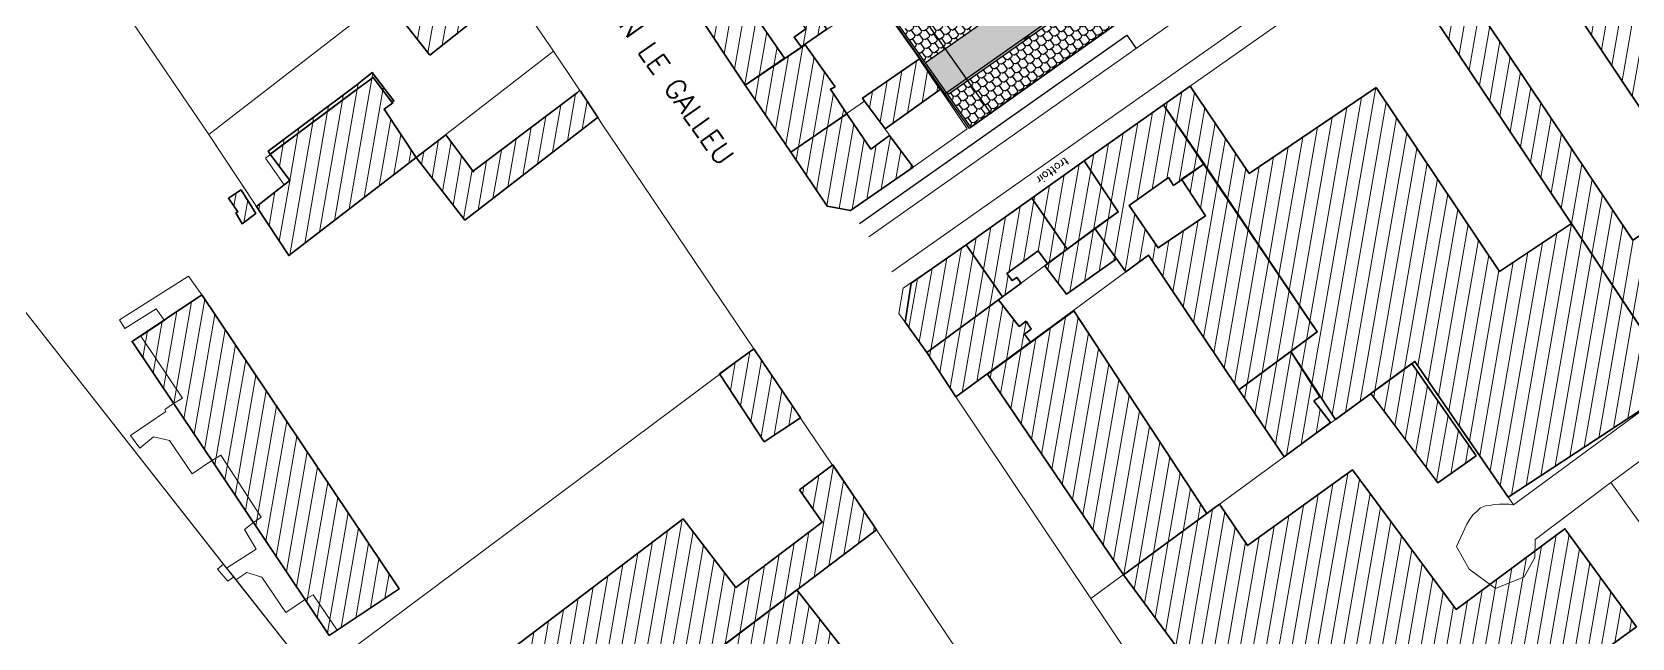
# Model space of a CAD drawing. Extents: x 1215 to 2028, y -6 to 499.
# Drawn here: x 1444.6 to 1644.6, y 120.7 to 196.5 of the extents above; entities that cross this region are included whole.
import ezdxf

# ---------------------------------------------------------------- set-up
doc = ezdxf.new("R2010")
doc.units = 0
doc.header["$PDMODE"] = 35
doc.layers.get('0').update_dxf_attribs({"linetype": 'CONTINUOUS'})
doc.layers.get('DEFPOINTS').update_dxf_attribs({"linetype": 'CONTINUOUS'})
for name, color, linetype, lineweight in [('Ar0-Cote', 1, 'CONTINUOUS', 5), ('Ar0-Texte2', 6, 'CONTINUOUS', 15), ('Ar1-Site', 6, 'CONTINUOUS', 18), ('Ar2-Coupe-Gras', 7, 'CONTINUOUS', 35)]:
    doc.layers.add(name, color=color, linetype=linetype, lineweight=lineweight)
for name, color, linetype in [('LYTV_E_CONTOURS', 3, 'CONTINUOUS'), ('LYTV_E_HACH BAT', 251, 'CONTINUOUS'), ('LYTV_TXT1_500', 1, 'CONTINUOUS'), ('LYTV_VUE', 1, 'CONTINUOUS')]:
    doc.layers.add(name, color=color, linetype=linetype)
doc.layers.add('LYTV_SURFACES', color=232, linetype='CONTINUOUS', plot=False)
doc.styles.get("Standard").update_dxf_attribs({"font": 'romans.shx'})
doc.dimstyles.new('100E', dxfattribs={"dimtxt": 0.18, "dimasz": 0.18, "dimexe": 0.18, "dimexo": 0.0625, "dimgap": 0.09, "dimtad": 1, "dimzin": 0, "dimdsep": 46, "dimtxsty": 'Standard', "dimblk1": 'OBLIQUE', "dimblk2": 'OBLIQUE', "dimsah": 1, "dimcen": 0, "dimse1": 1, "dimse2": 1, "dimclrt": 256, "dimadec": 0, "dimazin": 0, "dimtfac": 1, "dimtofl": 0, "dimtmove": 0, "dimatfit": 3, "dimldrblk": 'OBLIQUE', "dimfxl": 1, "dimtolj": 1, "dimtzin": 0, "dimarcsym": 0})
pattern_1 = [(260.1565, (1590.8917, 222.358), (1.56413, -0.271394), [])]
pattern_2 = [(35.1565, (1591.0552, 222.4732), (-1.151624, 1.635164), [0.6, -0.4, 0.6, -0.4]), (35.1565, (1590.8882, 223.5787), (-1.151624, 1.635164), [0.6, -0.4, 0.6, -0.4]), (125.1565, (1590.7766, 222.5215), (-1.635164, -1.151624), [0.8, -1.2]), (125.1565, (1590.6095, 223.627), (-1.635164, -1.151624), [0.8, -1.2]), (125.1565, (1591.5941, 223.0973), (-1.635164, -1.151624), [0.8, -1.2]), (125.1565, (1591.4271, 224.2028), (-1.635164, -1.151624), [0.8, -1.2]), (260.1565, (1590.7766, 222.5215), (1.151624, -1.635164), [0.28284, -2.545584]), (260.1565, (1591.5941, 223.0973), (1.151624, -1.635164), [0.28284, -2.545584]), (260.1565, (1590.6095, 223.627), (1.151624, -1.635164), [0.28284, -2.545584]), (260.1565, (1591.4271, 224.2028), (1.151624, -1.635164), [0.28284, -2.545584]), (170.1565, (1591.0552, 222.4732), (-1.635164, -1.151624), [0.28284, -2.545584]), (170.1565, (1590.8882, 223.5787), (-1.635164, -1.151624), [0.28284, -2.545584]), (170.1565, (1591.8728, 223.049), (-1.635164, -1.151624), [0.28284, -2.545584]), (170.1565, (1591.7058, 224.1545), (-1.635164, -1.151624), [0.28284, -2.545584])]

# ---------------------------------------------------------------- blocks, each defined once
blk = doc.blocks.new('_OBLIQUE')
at = {"color": 0, "linetype": 'ByBlock'}
blk.add_line((-0.5, -0.5), (0.5, 0.5), dxfattribs=at)
blk = doc.blocks.new('*D23')
at = {"layer": 'Ar0-Cote', "color": 0, "lineweight": -2, "transparency": 16777216}
blk.add_line((1579.01, 203.01), (1558.73, 188.73), dxfattribs=at)
at = {"layer": 'DEFPOINTS', "color": 0, "transparency": 16777216}
for p in [(1581.98, 198.79), (1558.73, 188.73), (1561.77, 184.42)]:
    blk.add_point(p, dxfattribs=at)
at = {"layer": 'Ar0-Cote', "color": 0, "lineweight": -2, "transparency": 16777216, "xscale": 0.18, "yscale": 0.18, "zscale": 0.18}
for p, rotation in [((1579.01, 203.01), 35.15652550320367), ((1558.73, 188.73), 215.1565255032037)]:
    blk.add_blockref('_OBLIQUE', p, dxfattribs=dict(at, rotation=rotation))
at = {"layer": 'Ar0-Cote', "transparency": 16777216, "insert": (1568.97, 195.72), "char_height": 0.18, "attachment_point": 5, "rotation": 215.1565}
blk.add_mtext('\\A1;24.80', dxfattribs=at)
blk = doc.blocks.new('*D24')
at = {"layer": 'Ar0-Cote', "color": 0, "lineweight": -2, "transparency": 16777216}
blk.add_line((1564.45, 186.3), (1519.34, 250.34), dxfattribs=at)
at = {"layer": 'DEFPOINTS', "color": 0, "transparency": 16777216}
for p in [(1519.34, 250.34), (1516.9, 248.62), (1561.77, 184.42)]:
    blk.add_point(p, dxfattribs=at)
at = {"layer": 'Ar0-Cote', "color": 0, "lineweight": -2, "transparency": 16777216, "xscale": 0.18, "yscale": 0.18, "zscale": 0.18}
for p, rotation in [((1519.34, 250.34), 125.1565255032037), ((1564.45, 186.3), 305.1565255032037)]:
    blk.add_blockref('_OBLIQUE', p, dxfattribs=dict(at, rotation=rotation))
at = {"layer": 'Ar0-Cote', "transparency": 16777216, "insert": (1542.04, 218.43), "char_height": 0.18, "attachment_point": 5, "rotation": 305.1565}
blk.add_mtext('\\A1;78.33', dxfattribs=at)

msp = doc.modelspace()

# ---------------------------------------------------------------- hatches: boundary and pattern name
at = {"layer": 'Ar1-Site'}
h = msp.add_hatch(dxfattribs=at)
h.set_pattern_fill('ANSI31', color=256, scale=0.5, style=0)
h.set_pattern_definition(pattern_1)
h.paths.add_polyline_path([(1653.562, 234.889), (1664.734, 217.679), (1675.033, 225.431), (1678.65, 220.649), (1679.627, 221.548), (1679.633, 221.299), (1680.797, 219.704), (1675.769, 215.956), (1686.507, 201.109), (1675.102, 192.58), (1684.96, 177.961), (1662.638, 161.416), (1626.434, 215.725)])
h = msp.add_hatch(dxfattribs=at)
h.set_pattern_fill('ANSI31', color=256, scale=0.5, style=0)
h.set_pattern_definition(pattern_1)
h.paths.add_polyline_path([(1541.263, 204.858), (1545.929, 198.104), (1549.98, 200.953), (1542.986, 210.897), (1527.022, 199.882), (1533.769, 189.807), (1538.681, 193.177), (1534.016, 199.931)])
h.paths.add_polyline_path([(1542.539, 198.769), (1543.962, 196.806), (1540.769, 194.603), (1539.864, 195.83), (1541.338, 196.866), (1540.82, 197.602)], flags=17)
h = msp.add_hatch(dxfattribs=at)
h.set_pattern_fill('ANSI31', color=256, scale=0.5, style=0)
h.set_pattern_definition(pattern_1)
h.paths.add_polyline_path([(1653.036, 175.791), (1662.638, 161.416), (1650.37, 152.491), (1614.034, 207.047), (1618.206, 210.024), (1644.675, 170.462), (1648.239, 172.799)])
h = msp.add_hatch(dxfattribs=at)
h.set_pattern_fill('ANSI31', color=256, scale=0.5, style=0)
h.set_pattern_definition(pattern_1)
h.paths.add_polyline_path([(1494.327, 193.57), (1488.779, 200.677), (1496.01, 206.229), (1501.556, 199.247)])
h = msp.add_hatch(dxfattribs=at)
h.set_pattern_fill('ANSI31', color=256, scale=0.5, style=0)
h.set_pattern_definition(pattern_1)
h.paths.add_polyline_path([(1545.017, 189.587), (1541.263, 194.865), (1533.769, 189.807), (1539.473, 181.455), (1546.474, 186.251), (1544.399, 189.322)])
h = msp.add_hatch(dxfattribs=at)
h.set_pattern_fill('ANSI31', color=256, scale=0.5, style=0)
h.set_pattern_definition(pattern_1)
h.paths.add_polyline_path([(1551.267, 184.372), (1558.14, 189.29), (1555.547, 193.098), (1548.425, 188.173), (1548.684, 187.805)])
h = msp.add_hatch(dxfattribs=at)
h.set_pattern_fill('ANSI31', color=256, scale=0.5, style=0)
h.set_pattern_definition(pattern_1)
h.paths.add_polyline_path([(1492.647, 180.787), (1476.714, 168.523), (1472.688, 174.669), (1476.119, 177.377), (1476.855, 177.895), (1474.399, 181.207), (1485.314, 189.348), (1487.277, 190.771), (1489.602, 187.706), (1489.73, 187.585), (1488.625, 186.808)])
h = msp.add_hatch(dxfattribs=at)
h.set_pattern_fill('ANSI31', color=256, scale=0.5, style=0)
h.set_pattern_definition(pattern_1)
h.paths.add_polyline_path([(1485.055, 189.717), (1487.136, 191.392), (1489.848, 187.838), (1489.602, 187.706), (1487.277, 190.771), (1485.314, 189.348), (1474.399, 181.207), (1474.14, 181.575)])
h = msp.add_hatch(dxfattribs=at)
h.set_pattern_fill('ANSI31', color=256, scale=0.5, style=0)
h.set_pattern_definition(pattern_1)
h.paths.add_polyline_path([(1498.714, 172.944), (1492.647, 180.787), (1496.324, 183.627), (1499.813, 178.967), (1499.81, 179.092), (1512.806, 188.909), (1513.049, 189.165), (1513.177, 189.044), (1515.383, 185.726), (1515.258, 185.723), (1511.214, 182.624), (1502.39, 175.784)])
h = msp.add_hatch(dxfattribs=at)
h.set_pattern_fill('ANSI31', color=256, scale=0.5, style=0)
h.set_pattern_definition(pattern_1)
h.paths.add_polyline_path([(1612.597, 189.523), (1596.751, 178.76), (1589.358, 189.693), (1586.044, 187.362), (1605.239, 158.986), (1601.927, 156.53), (1607.51, 148.05), (1617.447, 155.293), (1629.112, 138.345), (1648.531, 151.071), (1650.37, 152.491), (1637.004, 172.519), (1628.034, 166.549)])
h.paths.add_polyline_path([(1625.111, 143.492), (1617.079, 155.034), (1611.926, 151.283), (1620.324, 140.125)], flags=17)
h = msp.add_hatch(dxfattribs=at)
h.set_pattern_fill('ANSI31', color=256, scale=0.5, style=0)
h.set_pattern_definition(pattern_1)
h.paths.add_polyline_path([(1551.789, 183.511), (1549.457, 181.829), (1546.474, 186.251), (1539.473, 181.455), (1544.014, 174.698), (1546.901, 174.145), (1554.759, 179.587)])
h = msp.add_hatch(dxfattribs=at)
h.set_pattern_fill('ANSI31', color=256, scale=0.5, style=0)
h.set_pattern_definition(pattern_1)
h.paths.add_polyline_path([(1587.295, 177.276), (1591.099, 179.994), (1586.044, 187.362), (1576.1, 180.369), (1580.382, 173.98), (1577.435, 171.908), (1581.317, 166.509), (1584.139, 168.578), (1595.426, 151.746), (1605.239, 158.986), (1591.099, 179.994), (1588.275, 178.049), (1591.261, 173.502), (1585.365, 169.483), (1581.736, 174.764), (1586.646, 178.259)])
h = msp.add_hatch(dxfattribs=at)
h.set_pattern_fill('ANSI31', color=256, scale=0.5, style=0)
h.set_pattern_definition(pattern_1)
h.paths.add_polyline_path([(1580.382, 173.98), (1576.1, 180.369), (1569.596, 175.71), (1574.002, 169.324)])
h = msp.add_hatch(dxfattribs=at)
h.set_pattern_fill('ANSI31', color=256, scale=0.5, style=0)
h.set_pattern_definition(pattern_1)
h.paths.add_polyline_path([(1470.763, 176.744), (1472.585, 173.792), (1470.869, 172.5), (1470.086, 173.854), (1470.332, 173.985), (1469.165, 175.705)])
h = msp.add_hatch(dxfattribs=at)
h.set_pattern_fill('ANSI31', color=256, scale=0.5, style=0)
h.set_pattern_definition(pattern_1)
h.paths.add_polyline_path([(1570.385, 169.109), (1571.549, 167.514), (1574.002, 169.324), (1569.596, 175.71), (1561.372, 169.884), (1565.906, 163.377), (1568.238, 165.059), (1567.719, 165.795), (1567.105, 165.405), (1566.459, 166.263)])
h = msp.add_hatch(dxfattribs=at)
h.set_pattern_fill('ANSI31', color=256, scale=0.5, style=0)
h.set_pattern_definition(pattern_1)
h.paths.add_polyline_path([(1580.153, 168.104), (1573.892, 163.701), (1571.181, 167.255), (1577.435, 171.908)])
h = msp.add_hatch(dxfattribs=at)
h.set_pattern_fill('ANSI31', color=256, scale=0.5, style=0)
h.set_pattern_definition(pattern_1)
h.paths.add_polyline_path([(1553.744, 160.2), (1554.496, 165.091), (1561.372, 169.884), (1565.906, 163.377), (1556.462, 156.396)])
h = msp.add_hatch(dxfattribs=at)
h.set_pattern_fill('ANSI31', color=256, scale=0.5, style=0)
h.set_pattern_definition(pattern_1)
h.paths.add_polyline_path([(1465.844, 163.63), (1490.493, 126.896), (1481.77, 121.057), (1457.12, 157.792)])
h = msp.add_hatch(dxfattribs=at)
h.set_pattern_fill('ANSI31', color=256, scale=0.5, style=0)
h.set_pattern_definition(pattern_1)
h.paths.add_polyline_path([(1567.997, 159.681), (1565.416, 162.99), (1556.462, 156.396), (1560.097, 150.865), (1569.42, 157.718), (1568.646, 158.698), (1569.504, 159.344), (1568.855, 160.327)])
h = msp.add_hatch(dxfattribs=at)
h.set_pattern_fill('ANSI31', color=256, scale=0.5, style=0)
h.set_pattern_definition(pattern_1)
h.paths.add_polyline_path([(1591.439, 136.282), (1574.819, 161.6), (1564.023, 153.711), (1581.012, 128.652)])
h = msp.add_hatch(dxfattribs=at)
h.set_pattern_fill('ANSI31', color=256, scale=0.5, style=0)
h.set_pattern_definition(pattern_1)
h.paths.add_polyline_path([(1536.128, 145.271), (1540.676, 148.258), (1534.84, 156.856), (1530.545, 153.751)])
h = msp.add_hatch(dxfattribs=at)
h.set_pattern_fill('ANSI31', color=256, scale=0.5, style=0)
h.set_pattern_definition(pattern_1)
h.paths.add_polyline_path([(1605.566, 150.874), (1604.829, 150.356), (1606.895, 147.66), (1601.13, 143.394), (1595.426, 151.746), (1601.927, 156.53)])
h = msp.add_hatch(dxfattribs=at)
h.set_pattern_fill('ANSI31', color=256, scale=0.5, style=0)
h.set_pattern_definition(pattern_1)
h.paths.add_polyline_path([(1540.525, 139.26), (1544.695, 142.362), (1550.143, 134.253), (1506.863, 101.571), (1497.804, 114.212), (1526, 135.65), (1532.585, 127.07), (1543.374, 135.209)])
h = msp.add_hatch(dxfattribs=at)
h.set_pattern_fill('ANSI31', color=256, scale=0.5, style=0)
h.set_pattern_definition(pattern_1)
h.paths.add_polyline_path([(1645.13, 122.131), (1618.505, 102.855), (1622.636, 97.462), (1610.617, 88.543), (1581.012, 128.652), (1593.034, 137.446), (1596.536, 132.287), (1609.666, 141.733), (1622.591, 124.317), (1636.206, 134.4)])
h = msp.add_hatch(dxfattribs=at)
h.set_pattern_fill('ANSI31', color=256, scale=0.5, style=0)
h.set_pattern_definition(pattern_1)
h.paths.add_polyline_path([(1497.054, 94.207), (1540.212, 126.761), (1549.243, 115.244), (1540.42, 108.404), (1538.485, 110.854), (1537.015, 109.693), (1535.077, 112.268), (1523.067, 102.974), (1531.462, 91.941), (1518.709, 82.38), (1511.228, 76.822), (1507.483, 81.725)])
at = {"layer": 'LYTV_E_HACH BAT'}
h = msp.add_hatch(dxfattribs=at)
h.set_pattern_fill('397', color=256, scale=2, angle=180, style=0, pattern_type=2)
h.set_pattern_definition(pattern_2)
h.paths.add_polyline_path([(1553.466, 196.652), (1556.279, 192.654), (1576.358, 206.782), (1573.546, 210.78)])
h = msp.add_hatch(dxfattribs=at)
h.set_pattern_fill('397', color=256, style=0, pattern_type=2)
h.set_pattern_definition([(215.1565, (1590.81, 222.3004), (0.575812, -0.817582), [0.3, -0.2, 0.3, -0.2]), (215.1565, (1590.8935, 221.7477), (0.575812, -0.817582), [0.3, -0.2, 0.3, -0.2]), (305.1565, (1590.9493, 222.2762), (0.817582, 0.575812), [0.4, -0.6]), (305.1565, (1591.0328, 221.7235), (0.817582, 0.575812), [0.4, -0.6]), (305.1565, (1590.5405, 221.9883), (0.817582, 0.575812), [0.4, -0.6]), (305.1565, (1590.624, 221.4356), (0.817582, 0.575812), [0.4, -0.6]), (80.1565, (1590.9493, 222.27625), (-0.575812, 0.817582), [0.141421, -1.272792]), (80.1565, (1590.5405, 221.98834), (-0.575812, 0.817582), [0.141421, -1.272792]), (80.1565, (1591.0328, 221.7235), (-0.575812, 0.817582), [0.141421, -1.272792]), (80.1565, (1590.624, 221.4356), (-0.575812, 0.817582), [0.141421, -1.272792]), (350.1565, (1590.81, 222.3004), (0.817582, 0.575812), [0.141421, -1.272792]), (350.1565, (1590.8935, 221.7477), (0.817582, 0.575812), [0.141421, -1.272792]), (350.1565, (1590.4012, 222.0125), (0.817582, 0.575812), [0.141421, -1.272792]), (350.1565, (1590.4847, 221.4598), (0.817582, 0.575812), [0.141421, -1.272792])])
h.paths.add_polyline_path([(1556.279, 192.654), (1559.092, 188.656), (1579.171, 202.784), (1576.358, 206.782)])
h = msp.add_hatch(dxfattribs=at)
h.set_pattern_fill('397', color=256, scale=2, angle=180, style=0, pattern_type=2)
h.set_pattern_definition(pattern_2)
h.paths.add_polyline_path([(1559.092, 188.656), (1561.973, 184.562), (1581.984, 198.787), (1579.171, 202.784)])

# ---------------------------------------------------------------- linework, layer by layer
at = {"layer": 'Ar1-Site'}
for p, q in [((1549.204, 170.875), (1658.214, 247.666)), ((1663.171, 244.703), (1552.074, 166.486))]:
    msp.add_line(p, q, dxfattribs=at)
at = {"layer": 'Ar1-Site', "lineweight": -3, "flags": 128}
msp.add_lwpolyline([(1586.304, 201.858), (1561.77, 184.417), (1516.692, 248.476), (1543.788, 268.277)], dxfattribs=at)
at = {"layer": 'Ar1-Site', "flags": 128}
for points in [[(1662.638, 161.416), (1626.434, 215.725), (1664.611, 242.659), (1667.859, 242.615), (1685.638, 225.945), (1696.894, 215.358), (1700.858, 211.71), (1713.902, 199.543), (1701.883, 190.625), (1684.96, 177.961), (1669.015, 166.197)], [(1489.573, 223.931), (1499.562, 209.065), (1466.719, 183.638), (1456.605, 198.501)], [(1614.034, 207.047), (1626.434, 215.725), (1662.638, 161.416), (1650.37, 152.491)], [(1533.769, 189.807), (1527.022, 199.882), (1542.986, 210.897), (1549.98, 200.953)], [(1499.562, 209.065), (1509.804, 194.081), (1492.647, 180.787), (1488.625, 186.808), (1489.73, 187.585), (1487.277, 190.771), (1473.787, 180.692), (1476.119, 177.377), (1472.688, 174.669), (1466.719, 183.638)], [(1586.044, 187.362), (1608.263, 203.031), (1614.034, 207.047), (1650.37, 152.491), (1629.761, 137.362), (1617.447, 155.293), (1607.51, 148.05), (1601.927, 156.53), (1605.239, 158.986)], [(1539.473, 181.455), (1533.769, 189.807), (1549.98, 200.953), (1555.547, 193.098), (1548.425, 188.173), (1548.684, 187.805)], [(1655.261, 121.634), (1641.933, 140.164), (1645.123, 142.492), (1679.707, 168.212), (1717.357, 196.257), (1732.657, 178.775), (1693.407, 149.816), (1658.572, 124.09)], [(1509.804, 194.081), (1515.383, 185.726), (1515.258, 185.723), (1498.714, 172.944), (1492.647, 180.787)], [(1561.51, 184.377), (1554.759, 179.587), (1548.684, 187.805), (1548.425, 188.173), (1555.547, 193.098)], [(1492.647, 180.787), (1476.714, 168.523), (1472.688, 174.669), (1476.119, 177.377), (1473.787, 180.692), (1487.277, 190.771), (1489.73, 187.585), (1488.625, 186.808)], [(1554.759, 179.587), (1546.901, 174.145), (1544.014, 174.698), (1539.473, 181.455), (1548.684, 187.805)], [(1576.1, 180.369), (1586.044, 187.362), (1605.239, 158.986), (1601.927, 156.53), (1595.426, 151.746), (1584.139, 168.578), (1581.317, 166.509), (1577.435, 171.908), (1580.382, 173.98)], [(1569.596, 175.71), (1576.1, 180.369), (1580.382, 173.98), (1577.435, 171.908), (1574.002, 169.324)], [(1561.372, 169.884), (1569.596, 175.71), (1574.002, 169.324), (1565.906, 163.377)], [(1560.097, 150.865), (1556.462, 156.396), (1565.906, 163.377), (1574.002, 169.324), (1577.435, 171.908), (1581.317, 166.509)], [(1556.462, 156.396), (1552.967, 161.305), (1553.513, 164.442), (1561.372, 169.884), (1565.906, 163.377)], [(1576.964, 125.678), (1560.097, 150.865), (1581.317, 166.509), (1584.139, 168.578), (1595.426, 151.746), (1601.13, 143.394)], [(1463.418, 150.704), (1458.228, 158.444), (1461.178, 160.391), (1460.142, 161.864), (1456.206, 159.393), (1455.554, 160.501), (1464.162, 165.962), (1465.844, 163.63), (1490.493, 126.896), (1482.753, 121.706), (1479.769, 126.129), (1478.783, 125.604), (1476.327, 123.919), (1473.344, 128.342), (1471.456, 128.919), (1470.104, 128.011), (1468.943, 129.481), (1472.632, 131.822), (1471.197, 134.284), (1472.299, 135.186), (1473.282, 135.835), (1468.217, 143.578), (1467.109, 142.926), (1464.653, 141.241), (1461.801, 145.417), (1459.791, 145.867), (1458.077, 144.45), (1456.913, 146.045), (1461.336, 149.028), (1461.205, 149.275), (1462.31, 150.052)], [(1550.143, 134.253), (1497.054, 94.207), (1479.41, 115.502), (1479.778, 115.761), (1534.84, 156.856), (1541.715, 146.66)], [(1607.51, 148.05), (1601.13, 143.394), (1595.426, 151.746), (1601.927, 156.53)], [(1562.729, 115.455), (1511.228, 76.822), (1507.483, 81.725), (1497.054, 94.207), (1550.143, 134.253)], [(1469.109, 127.861), (1467.823, 129.328), (1468.556, 129.971), (1469.845, 128.379)]]:
    msp.add_lwpolyline(points, close=True, dxfattribs=at)
for points in [[(1456.605, 198.501), (1466.719, 183.638), (1476.714, 168.523), (1492.647, 180.787), (1498.714, 172.944), (1515.258, 185.723), (1515.383, 185.726), (1515.773, 185.111), (1534.84, 156.856), (1479.778, 115.761), (1470.104, 128.011), (1471.456, 128.919), (1473.344, 128.342), (1476.327, 123.919), (1478.783, 125.604), (1479.769, 126.129), (1482.753, 121.706), (1490.493, 126.896), (1465.844, 163.63), (1464.162, 165.962), (1455.554, 160.501), (1456.206, 159.393), (1460.142, 161.864), (1461.178, 160.391), (1458.228, 158.444), (1463.418, 150.704), (1462.31, 150.052), (1461.205, 149.275), (1461.336, 149.028), (1456.913, 146.045), (1458.077, 144.45), (1459.791, 145.867), (1461.801, 145.417), (1464.653, 141.241), (1467.109, 142.926), (1468.217, 143.578), (1473.282, 135.835), (1472.299, 135.186), (1471.197, 134.284), (1472.632, 131.822), (1468.943, 129.481), (1452.688, 150.186), (1433.468, 174.565)], [(1433.468, 174.565), (1468.556, 129.971), (1467.823, 129.328), (1469.109, 127.861), (1469.845, 128.379), (1479.778, 115.761), (1479.41, 115.502), (1497.054, 94.207), (1508.519, 80.252), (1459.727, 43.186), (1459.261, 66.908), (1443.653, 106.741)], [(1590.975, 104.792), (1576.964, 125.678), (1601.13, 143.394), (1607.51, 148.05), (1617.447, 155.293), (1629.761, 137.362), (1629.259, 137.475), (1628.634, 137.459), (1628.01, 137.444), (1627.386, 137.428), (1626.765, 137.288), (1626.266, 137.275), (1625.648, 137.01), (1625.161, 136.498), (1624.671, 136.111), (1624.309, 135.602), (1623.95, 134.969), (1622.645, 132.188), (1624.215, 129.354), (1627.523, 126.939), (1631.109, 128.402), (1632.423, 130.808), (1632.492, 133.058), (1641.933, 140.164), (1655.261, 121.634)], [(1645.123, 142.492), (1641.933, 140.164), (1632.492, 133.058), (1632.423, 130.808), (1631.109, 128.402), (1627.523, 126.939), (1624.215, 129.354), (1622.645, 132.188), (1623.95, 134.969), (1624.309, 135.602), (1624.671, 136.111), (1625.161, 136.498), (1625.648, 137.01), (1626.266, 137.275), (1626.765, 137.288), (1627.386, 137.428), (1628.01, 137.444), (1628.634, 137.459), (1629.259, 137.475), (1629.761, 137.362), (1650.37, 152.491)]]:
    msp.add_lwpolyline(points, dxfattribs=at)
at = {"layer": 'Ar2-Coupe-Gras', "flags": 128}
for points in [[(1653.562, 234.889), (1664.734, 217.679), (1675.033, 225.431), (1678.65, 220.649), (1679.627, 221.548), (1679.633, 221.299), (1680.797, 219.704), (1675.769, 215.956), (1686.507, 201.109), (1675.102, 192.58), (1684.96, 177.961), (1662.638, 161.416), (1626.434, 215.725)], [(1541.263, 204.858), (1545.929, 198.104), (1549.98, 200.953), (1542.986, 210.897), (1527.022, 199.882), (1533.769, 189.807), (1538.681, 193.177), (1534.016, 199.931)], [(1653.036, 175.791), (1662.638, 161.416), (1650.37, 152.491), (1614.034, 207.047), (1618.206, 210.024), (1644.675, 170.462), (1648.239, 172.799)], [(1494.327, 193.57), (1488.779, 200.677), (1496.01, 206.229), (1501.556, 199.247)], [(1542.539, 198.769), (1543.962, 196.806), (1540.769, 194.603), (1539.864, 195.83), (1541.338, 196.866), (1540.82, 197.602)], [(1545.017, 189.587), (1541.263, 194.865), (1533.769, 189.807), (1539.473, 181.455), (1546.474, 186.251), (1544.399, 189.322)], [(1551.267, 184.372), (1558.14, 189.29), (1555.547, 193.098), (1548.425, 188.173), (1548.684, 187.805)], [(1492.647, 180.787), (1476.714, 168.523), (1472.688, 174.669), (1476.119, 177.377), (1476.855, 177.895), (1474.399, 181.207), (1485.314, 189.348), (1487.277, 190.771), (1489.602, 187.706), (1489.73, 187.585), (1488.625, 186.808)], [(1485.055, 189.717), (1487.136, 191.392), (1489.848, 187.838), (1489.602, 187.706), (1487.277, 190.771), (1485.314, 189.348), (1474.399, 181.207), (1474.14, 181.575)], [(1498.714, 172.944), (1492.647, 180.787), (1496.324, 183.627), (1499.813, 178.967), (1499.81, 179.092), (1512.806, 188.909), (1513.049, 189.165), (1513.177, 189.044), (1515.383, 185.726), (1515.258, 185.723), (1511.214, 182.624), (1502.39, 175.784)], [(1612.597, 189.523), (1596.751, 178.76), (1589.358, 189.693), (1586.044, 187.362), (1605.239, 158.986), (1601.927, 156.53), (1607.51, 148.05), (1617.447, 155.293), (1629.112, 138.345), (1648.531, 151.071), (1650.37, 152.491), (1637.004, 172.519), (1628.034, 166.549)], [(1551.789, 183.511), (1549.457, 181.829), (1546.474, 186.251), (1539.473, 181.455), (1544.014, 174.698), (1546.901, 174.145), (1554.759, 179.587)], [(1587.295, 177.276), (1591.099, 179.994), (1586.044, 187.362), (1576.1, 180.369), (1580.382, 173.98), (1577.435, 171.908), (1581.317, 166.509), (1584.139, 168.578), (1595.426, 151.746), (1605.239, 158.986), (1591.099, 179.994), (1588.275, 178.049), (1591.261, 173.502), (1585.365, 169.483), (1581.736, 174.764), (1586.646, 178.259)], [(1580.382, 173.98), (1576.1, 180.369), (1569.596, 175.71), (1574.002, 169.324)], [(1470.763, 176.744), (1472.585, 173.792), (1470.869, 172.5), (1470.086, 173.854), (1470.332, 173.985), (1469.165, 175.705)], [(1570.385, 169.109), (1571.549, 167.514), (1574.002, 169.324), (1569.596, 175.71), (1561.372, 169.884), (1565.906, 163.377), (1568.238, 165.059), (1567.719, 165.795), (1567.105, 165.405), (1566.459, 166.263)], [(1580.153, 168.104), (1573.892, 163.701), (1571.181, 167.255), (1577.435, 171.908)], [(1553.744, 160.2), (1554.496, 165.091), (1561.372, 169.884), (1565.906, 163.377), (1556.462, 156.396)], [(1465.844, 163.63), (1490.493, 126.896), (1481.77, 121.057), (1457.12, 157.792)], [(1567.997, 159.681), (1565.416, 162.99), (1556.462, 156.396), (1560.097, 150.865), (1569.42, 157.718), (1568.646, 158.698), (1569.504, 159.344), (1568.855, 160.327)], [(1591.439, 136.282), (1574.819, 161.6), (1564.023, 153.711), (1581.012, 128.652)], [(1536.128, 145.271), (1540.676, 148.258), (1534.84, 156.856), (1530.545, 153.751)], [(1605.566, 150.874), (1604.829, 150.356), (1606.895, 147.66), (1601.13, 143.394), (1595.426, 151.746), (1601.927, 156.53)], [(1625.111, 143.492), (1617.079, 155.034), (1611.926, 151.283), (1620.324, 140.125)], [(1540.525, 139.26), (1544.695, 142.362), (1550.143, 134.253), (1506.863, 101.571), (1497.804, 114.212), (1526, 135.65), (1532.585, 127.07), (1543.374, 135.209)], [(1645.13, 122.131), (1618.505, 102.855), (1622.636, 97.462), (1610.617, 88.543), (1581.012, 128.652), (1593.034, 137.446), (1596.536, 132.287), (1609.666, 141.733), (1622.591, 124.317), (1636.206, 134.4)], [(1497.054, 94.207), (1540.212, 126.761), (1549.243, 115.244), (1540.42, 108.404), (1538.485, 110.854), (1537.015, 109.693), (1535.077, 112.268), (1523.067, 102.974), (1531.462, 91.941), (1518.709, 82.38), (1511.228, 76.822), (1507.483, 81.725)]]:
    msp.add_lwpolyline(points, close=True, dxfattribs=at)
at = {"layer": 'LYTV_E_CONTOURS', "linetype": 'Continuous', "lineweight": -3, "flags": 128}
msp.add_lwpolyline([(1536.72, 263.119), (1559.102, 231.307), (1565.06, 222.839), (1581.984, 198.787), (1561.973, 184.562), (1544.962, 208.736), (1538.917, 217.326), (1516.896, 248.62)], close=True, dxfattribs=at)
at = {"layer": 'LYTV_SURFACES'}
msp.add_lwpolyline([(1581.984, 198.787), (1561.77, 184.417), (1516.692, 248.476), (1536.72, 263.119)], close=True, dxfattribs=at)
at = {"layer": 'LYTV_VUE'}
for p, q in [((1556.279, 192.654), (1576.358, 206.782)), ((1559.092, 188.656), (1579.171, 202.784)), ((1548.052, 172.51), (1581.466, 196.048)), ((1581.466, 196.048), (1582.618, 194.413))]:
    msp.add_line(p, q, dxfattribs=at)

# ---------------------------------------------------------------- texts
at = {"layer": 'Ar0-Texte2', "insert": (1521.134, 194.914), "char_height": 2.5, "width": 50, "attachment_point": 5, "rotation": 305.39721}
msp.add_mtext('{RUE JEAN LE GALLEU}', dxfattribs=at)
at = {"layer": 'LYTV_TXT1_500', "insert": (1572.151, 179.121), "char_height": 1, "width": 20, "attachment_point": 5, "rotation": 215.23927}
msp.add_mtext('{trottoir}', dxfattribs=at)

# ---------------------------------------------------------------- dimensions: what is measured, and where the dimension line sits
at = {"layer": 'Ar0-Cote'}
dim = msp.add_linear_dim(base=(1519.344, 250.343), p1=(1561.77, 184.417), p2=(1516.896, 248.62), angle=305.15653, dimstyle='100E', dxfattribs=at)
dim.commit()
dim.dimension.update_dxf_attribs({"geometry": '*D24', "text_midpoint": (1542.042, 218.426)})
dim = msp.add_linear_dim(base=(1558.732, 188.729), p1=(1581.984, 198.787), p2=(1561.77, 184.417), angle=215.15653, dimstyle='100E', dxfattribs=at)
dim.commit()
dim.dimension.update_dxf_attribs({"geometry": '*D23', "text_midpoint": (1568.871, 195.87), "dimtype": 160})

doc.saveas('drawing.dxf')
